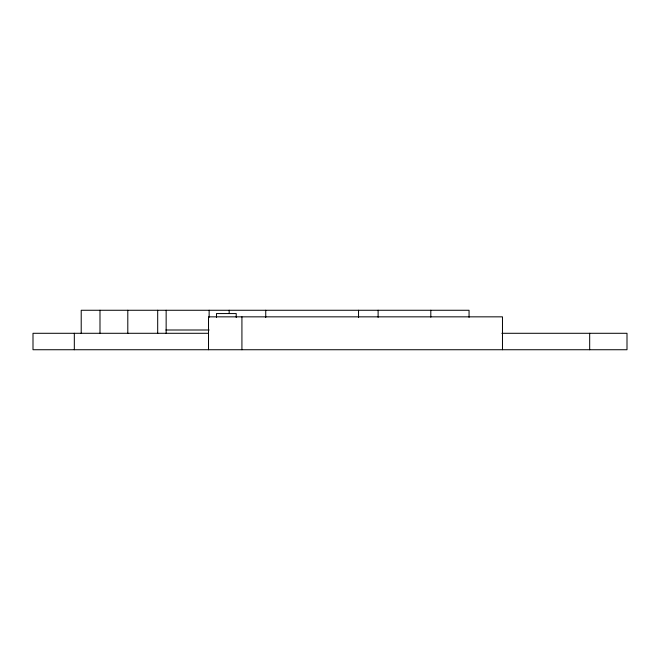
<?xml version="1.0" encoding="UTF-8"?>
<svg xmlns="http://www.w3.org/2000/svg" width="660" height="660" viewBox="0 0 660 660"><rect width="100%" height="100%" fill="white"/><g stroke="black" fill="none" stroke-linecap="round" stroke-linejoin="round"><path stroke-width="0.99" d="M165.899 330L209.137 330M208.511 333.292L33 333.292L33 349.734L627 349.734L627 333.292L501.872 333.292M589.677 333.292L589.677 349.734M502.474 349.734L502.474 316.841L208.511 316.841L208.511 349.734M469.054 317.353L469.054 310.266L81.213 310.266L81.213 333.539M430.807 310.266L430.807 317.171M378.114 310.266L378.114 317.353M358.545 310.266L358.545 317.501M265.741 310.266L265.741 317.501M241.923 316.841L241.923 349.734M236.222 317.501L236.222 313.558L216.488 313.558L216.488 317.501M229.168 310.266L229.168 313.558M209.137 310.266L209.137 317.353M166.147 310.266L166.147 333.539M157.69 310.266L157.69 333.539M127.801 310.266L127.801 333.539M99.99 310.266L99.99 333.539M74.324 333.292L74.324 349.734"/></g></svg>
